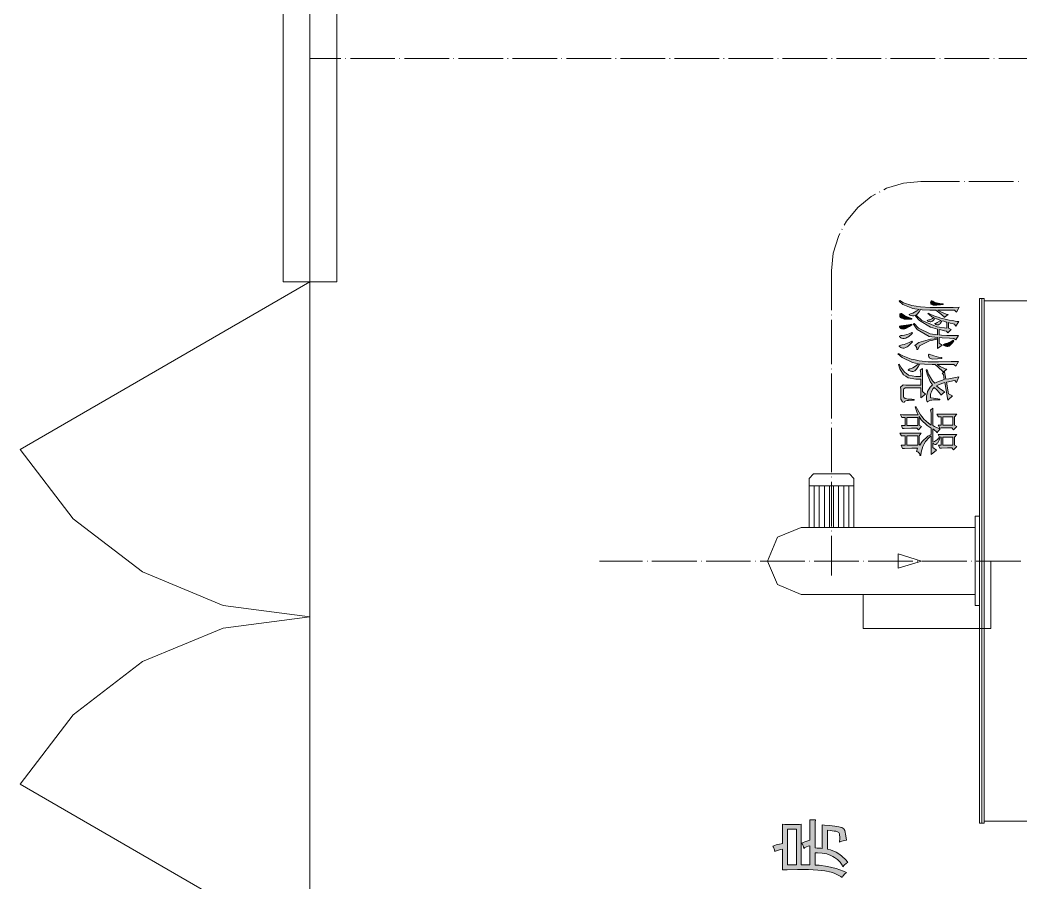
# Model space of a CAD drawing. Header units: millimetres. Extents: x 261 to 114907, y 32 to 1998430.
# Drawn here: x 64387 to 68872, y 1983879 to 1987745 of the extents above; entities that cross this region are included whole.
import ezdxf

# ---------------------------------------------------------------- set-up
doc = ezdxf.new("R2010")
doc.units = ezdxf.units.MM

msp = doc.modelspace()

# ---------------------------------------------------------------- hatches: boundary and pattern name
h = msp.add_hatch(color=0)
h.dxf.hatch_style = 2
h.paths.add_polyline_path([(68594.5, 1986458.5), (68582.9, 1986436.9), (68573.4, 1986445.1), (68499.3, 1986445.1), (68513.1, 1986437.8), (68536.3, 1986427.9), (68545.8, 1986425.7), (68528.1, 1986412.8), (68526.8, 1986415.8), (68507.9, 1986432.2), (68489.8, 1986445.1), (68463.1, 1986445.5), (68429, 1986447.3), (68421.3, 1986448.1), (68415.7, 1986438.6), (68406.2, 1986427), (68402.7, 1986424.8), (68399.3, 1986422.7), (68391.5, 1986420.1), (68387.7, 1986420.1), (68385.1, 1986420.1), (68379.9, 1986421), (68377.3, 1986421.8), (68374.3, 1986423.1), (68371.3, 1986424.4), (68371.3, 1986426.1), (68376, 1986429.2), (68380.8, 1986430.4), (68387.7, 1986432.6), (68404.9, 1986442.1), (68415.7, 1986449), (68386.4, 1986452.9), (68341.5, 1986471.4), (68326, 1986486), (68328.2, 1986488.2), (68345.9, 1986478.3), (68382.5, 1986465.8), (68401.4, 1986462.8), (68420.8, 1986460.2), (68465.2, 1986457.2), (68491.1, 1986457.2), (68516.5, 1986457.2), (68568.2, 1986458)])
h = msp.add_hatch(color=0)
h.dxf.hatch_style = 2
h.paths.add_polyline_path([(68522.5, 1986470.5), (68511.3, 1986468.8), (68494.1, 1986467.5), (68487.6, 1986467.5), (68484.2, 1986467.5), (68478.2, 1986468.4), (68475.6, 1986469.2), (68472.5, 1986470.5), (68469.1, 1986473.1), (68468.2, 1986474.4), (68467.4, 1986476.1), (68466.9, 1986480), (68467.4, 1986482.6), (68467.4, 1986484.7), (68469.1, 1986486.9), (68471.7, 1986486.9), (68477.3, 1986485.2), (68480.7, 1986483.5), (68486.3, 1986480.4), (68507.5, 1986476.1), (68522.5, 1986474)])
h = msp.add_hatch(color=0)
h.dxf.hatch_style = 2
h.paths.add_polyline_path([(68382.9, 1986408.9), (68382.1, 1986405.5), (68368.3, 1986405), (68348.9, 1986405.9), (68342.8, 1986407.6), (68336.8, 1986409.3), (68329.9, 1986412.8), (68329.5, 1986414.9), (68329.1, 1986417.1), (68328.2, 1986420.1), (68328.2, 1986423.6), (68329.1, 1986427), (68330.8, 1986429.2), (68332.5, 1986430.4), (68335.5, 1986430.4), (68341.1, 1986427), (68344.6, 1986424), (68350.6, 1986419.7), (68369.6, 1986412.3)])
h = msp.add_hatch(color=0)
h.dxf.hatch_style = 2
h.paths.add_polyline_path([(68539.8, 1986390.4), (68537.2, 1986391.7), (68525.6, 1986395.5), (68516.5, 1986397.7), (68514.8, 1986394.3), (68511.3, 1986387.8), (68509.2, 1986384.8), (68507, 1986382.2), (68502.3, 1986379.2), (68499.3, 1986379.2), (68497.5, 1986379.2), (68493.2, 1986380), (68490.6, 1986381.3), (68488.1, 1986382.2), (68485.5, 1986383.9), (68485.5, 1986385.2), (68488.1, 1986386.5), (68491.1, 1986387.8), (68496.2, 1986389.5), (68506.6, 1986395.5), (68512.2, 1986399.9), (68505.7, 1986402), (68492.4, 1986407.2), (68485.5, 1986409.8), (68482.5, 1986404.2), (68477.3, 1986397.3), (68474.7, 1986396), (68472.5, 1986394.7), (68468.2, 1986393.4), (68466.5, 1986393.4), (68464.4, 1986393.4), (68459.6, 1986394.3), (68456.6, 1986395.1), (68454, 1986396), (68451.4, 1986397.3), (68451.4, 1986398.6), (68454.9, 1986400.7), (68458.3, 1986401.6), (68463.9, 1986402.9), (68474.7, 1986408), (68480.7, 1986411.9), (68472.5, 1986416.2), (68459.6, 1986425.7), (68454.9, 1986430.4), (68457.5, 1986432.2), (68467.4, 1986426.6), (68488.9, 1986417.5), (68501, 1986413.6), (68513.1, 1986409.8), (68537.6, 1986403.7), (68550.1, 1986401.1), (68563, 1986398.6), (68584.6, 1986395.1), (68593.2, 1986394.3), (68580.3, 1986374.4), (68573.4, 1986382.2), (68567.4, 1986383.9), (68554, 1986387.8), (68546.7, 1986389.5), (68546.7, 1986365.4), (68558.3, 1986358.9), (68543.2, 1986343.8), (68537.6, 1986351.2), (68529.4, 1986353.3), (68513.1, 1986356.8), (68504.9, 1986358.9), (68504.9, 1986334.8), (68514.8, 1986333.5), (68538.9, 1986332.6), (68552.7, 1986332.2), (68566.5, 1986332.2), (68585.9, 1986331.8), (68591.1, 1986331.8), (68579.4, 1986312.4), (68571.2, 1986318.8), (68551, 1986319.7), (68517.8, 1986321.4), (68504.9, 1986322.7), (68504.9, 1986298.2), (68519.1, 1986288.2), (68498, 1986273.2), (68498, 1986315), (68462.2, 1986308.1), (68417.4, 1986285.2), (68408.8, 1986269.7), (68404.9, 1986269.7), (68404.9, 1986276.2), (68400.6, 1986284.8), (68395.8, 1986287.4), (68414.4, 1986300.3), (68465.7, 1986315.8), (68498, 1986318.8), (68498, 1986323.6), (68460.5, 1986327.5), (68405.8, 1986358.5), (68389, 1986384.8), (68392.4, 1986386.5), (68412.2, 1986364.9), (68464.8, 1986339.1), (68498, 1986335.6), (68498, 1986360.6), (68466.5, 1986369.7), (68417.4, 1986398.6), (68399.3, 1986419.2), (68402.7, 1986421), (68427.7, 1986399.4), (68496.2, 1986371), (68539.8, 1986364.5)])
h = msp.add_hatch(color=0)
h.dxf.hatch_style = 2
h.paths.add_polyline_path([(68382.9, 1986380), (68372.6, 1986372.3), (68356.2, 1986362.8), (68350.6, 1986361.5), (68344.6, 1986360.2), (68335.9, 1986361.5), (68332.9, 1986364.1), (68329.9, 1986366.7), (68327.3, 1986370.6), (68327.3, 1986371.8), (68327.3, 1986373.1), (68332.5, 1986374.9), (68337.7, 1986375.7), (68345.9, 1986376.2), (68367.8, 1986379.6), (68382.1, 1986383)])
h = msp.add_hatch(color=0)
h.dxf.hatch_style = 2
h.paths.add_polyline_path([(68382.9, 1986344.7), (68385.5, 1986342.1), (68377.3, 1986334.8), (68364.8, 1986324.9), (68360.5, 1986322.7), (68355.8, 1986320.1), (68348.9, 1986318), (68345.9, 1986318), (68342.4, 1986318), (68335.9, 1986320.1), (68332.9, 1986321.9), (68329.9, 1986324), (68327.3, 1986326.6), (68327.3, 1986329.2), (68333.4, 1986331.3), (68339.8, 1986331.8), (68349.3, 1986333.1), (68370.9, 1986339.5)])
h = msp.add_hatch(color=0)
h.dxf.hatch_style = 2
h.paths.add_polyline_path([(68385.1, 1986302.9), (68378.2, 1986295.6), (68366.1, 1986284.8), (68360.9, 1986281.8), (68355.8, 1986278.3), (68347.6, 1986275.3), (68344.6, 1986275.3), (68341.5, 1986275.3), (68335.5, 1986277), (68332.5, 1986278.8), (68329.1, 1986280.5), (68326, 1986283.5), (68326, 1986286.1), (68332.5, 1986289.1), (68339, 1986290), (68348.4, 1986291.7), (68370.9, 1986299.9), (68382.9, 1986305.9)])
h = msp.add_hatch(color=0)
h.dxf.hatch_style = 2
h.paths.add_polyline_path([(68571.2, 1986308.5), (68564.3, 1986299.4), (68554.9, 1986288.2), (68551.8, 1986286.1), (68549.3, 1986284.4), (68544.5, 1986282.6), (68542.4, 1986282.6), (68539.3, 1986282.6), (68533.3, 1986284.4), (68530.7, 1986285.7), (68527.7, 1986287.4), (68524.7, 1986289.5), (68524.7, 1986291.3), (68529.9, 1986294.3), (68535, 1986295.6), (68542.8, 1986297.3), (68559.2, 1986305.1), (68567.8, 1986310.7)])
h = msp.add_hatch(color=0)
h.dxf.hatch_style = 2
h.paths.add_polyline_path([(68592.3, 1986215.4), (68579.4, 1986195.2), (68571.2, 1986201.6), (68495.8, 1986201.6), (68509.6, 1986193.4), (68531.2, 1986183.1), (68538.9, 1986181.4), (68522.5, 1986167.2), (68519.9, 1986171.5), (68502.7, 1986188.7), (68487.6, 1986201.6), (68474.3, 1986201.6), (68439.8, 1986202.9), (68419.1, 1986204.6), (68413.1, 1986194.3), (68403.6, 1986180.9), (68399.7, 1986177.5), (68395.8, 1986174.1), (68388.1, 1986171), (68384.2, 1986171), (68382.9, 1986171), (68379, 1986171.5), (68376, 1986172.3), (68373, 1986173.2), (68369.1, 1986175.3), (68367.8, 1986177.1), (68366.5, 1986178.8), (68373, 1986182.7), (68380.8, 1986184.8), (68387.7, 1986187.8), (68404, 1986197.8), (68413.1, 1986205.5), (68385.9, 1986211.1), (68339.4, 1986233.1), (68320, 1986249.9), (68323.5, 1986252), (68342.8, 1986240.8), (68379.9, 1986225.8), (68397.6, 1986222.3), (68415.2, 1986218.4), (68456.2, 1986214.6), (68479.4, 1986214.6), (68502.7, 1986214.6), (68559.2, 1986215)])
h = msp.add_hatch(color=0)
h.dxf.hatch_style = 2
h.paths.add_polyline_path([(68516.5, 1986229.6), (68498, 1986227.5), (68475.1, 1986226.6), (68470.8, 1986227.5), (68466.5, 1986228.8), (68460.9, 1986231.8), (68459.6, 1986234.4), (68458.3, 1986236.5), (68457.5, 1986240.4), (68457.5, 1986241.7), (68457.5, 1986244.7), (68457.9, 1986246), (68459.6, 1986248.2), (68460.9, 1986248.2), (68468.2, 1986246), (68473.4, 1986243.4), (68480.7, 1986240.4), (68502.3, 1986235.2), (68516.5, 1986233.1)])
h = msp.add_hatch(color=0)
h.dxf.hatch_style = 2
h.paths.add_polyline_path([(68430.7, 1986184.8), (68430.7, 1986081.8), (68444.5, 1986069.8), (68423.4, 1986053), (68423.4, 1986097.3), (68359.6, 1986097.3), (68353.2, 1986096.9), (68346.3, 1986092.6), (68345.9, 1986088.3), (68345.9, 1986057.7), (68346.3, 1986053.8), (68353.2, 1986049.1), (68359.6, 1986048.2), (68366.1, 1986047.4), (68382.9, 1986046.1), (68393.3, 1986045.6), (68393.3, 1986041.8), (68382.9, 1986041.8), (68367, 1986040.9), (68361.4, 1986040.5), (68355.8, 1986039.6), (68349.3, 1986035.7), (68348, 1986032.3), (68340.3, 1986034.4), (68332.9, 1986046.5), (68332.9, 1986056.4), (68332.9, 1986090), (68332.1, 1986100.4), (68343.3, 1986110.3), (68354.9, 1986109.4), (68423.4, 1986109.4), (68423.4, 1986135.7), (68400.2, 1986135.7), (68366.5, 1986142.6), (68356.2, 1986149.5), (68345.9, 1986156.4), (68329.1, 1986183.1), (68322.6, 1986202.5), (68326, 1986203.4), (68333.4, 1986189.6), (68350.2, 1986168.4), (68359.2, 1986161.6), (68368.3, 1986154.7), (68400.2, 1986147.8), (68423.4, 1986147.8), (68423.4, 1986154.2), (68423.4, 1986160.3), (68421.7, 1986171.5), (68420, 1986176.6)])
h = msp.add_hatch(color=0)
h.dxf.hatch_style = 2
h.paths.add_polyline_path([(68544.5, 1986042.6), (68530.7, 1986121.5), (68521.2, 1986118.9), (68502.7, 1986111.6), (68493.2, 1986106.8), (68504.9, 1986095.6), (68523.8, 1986082.3), (68530.7, 1986079.7), (68513.1, 1986064.2), (68511.3, 1986069.3), (68496.2, 1986087), (68482.9, 1986099.5), (68477.3, 1986092.6), (68470, 1986079.2), (68468.2, 1986073.2), (68466.9, 1986067.2), (68465.7, 1986059.9), (68465.7, 1986058.6), (68465.7, 1986057.3), (68466.5, 1986054.7), (68467.8, 1986053.4), (68469.1, 1986052.1), (68489.4, 1986049.1), (68508.3, 1986047.4), (68507.5, 1986043.5), (68497.1, 1986043.9), (68479.4, 1986043.5), (68472.5, 1986042.6), (68465.7, 1986041.8), (68456.6, 1986038.3), (68454.9, 1986036.2), (68453.2, 1986035.3), (68451.4, 1986035.3), (68449.7, 1986039.6), (68448.8, 1986043.5), (68448, 1986047.8), (68448.8, 1986061.6), (68451, 1986071.1), (68453.2, 1986080.5), (68464.8, 1986100.4), (68474.7, 1986110.7), (68464.8, 1986125.4), (68451, 1986159), (68447.1, 1986177.5), (68450.6, 1986178.4), (68457.5, 1986159.4), (68474.7, 1986129.2), (68485.5, 1986118), (68494.1, 1986122.8), (68515.6, 1986131), (68528.1, 1986134.8), (68523.8, 1986156.8), (68519.1, 1986160.7), (68529.4, 1986169.3), (68535.5, 1986135.7), (68548.8, 1986138.3), (68577.7, 1986143.9), (68593.2, 1986146.9), (68582.9, 1986121.5), (68574.7, 1986130.1), (68566.1, 1986128.8), (68547.5, 1986124.9), (68537.6, 1986122.8), (68546.7, 1986070.6), (68564.3, 1986061.2)])
h = msp.add_hatch(color=0)
h.paths.add_polyline_path([(68407.5, 1985826.7), (68382.9, 1985826.7), (68349.7, 1985826.3), (68341.1, 1985825.9), (68334.2, 1985840.1), (68352.8, 1985840.1), (68352.8, 1985881.9), (68335.5, 1985881.9), (68329.5, 1985894.8), (68341.5, 1985894.4), (68365.7, 1985894), (68377.7, 1985894), (68389.8, 1985894), (68412.7, 1985894.4), (68423.9, 1985894.8), (68415.7, 1985881.9), (68415.7, 1985842.7), (68417.8, 1985841), (68429, 1985856.9), (68454.5, 1985880.6), (68469.1, 1985888.4), (68469.1, 1985916.4), (68451, 1985928.4), (68424.3, 1985954.7), (68415.7, 1985969.4), (68415.7, 1985930.2), (68426, 1985923.7), (68412.2, 1985909.9), (68404.9, 1985916.4), (68380.8, 1985916.4), (68348.9, 1985915.9), (68341.1, 1985915.1), (68335.5, 1985928.4), (68352.8, 1985928.4), (68352.8, 1985964.6), (68337.7, 1985964.6), (68332.1, 1985977.6), (68341.5, 1985977.1), (68362.7, 1985976.7), (68373.9, 1985976.7), (68384.6, 1985976.7), (68403.2, 1985976.7), (68410.9, 1985976.7), (68406.6, 1985985.7), (68400.6, 1986003.4), (68398, 1986012), (68401.4, 1986012.9), (68407.5, 1986000), (68420.8, 1985977.1), (68429, 1985967.2), (68436.8, 1985957.7), (68456.6, 1985939.6), (68469.1, 1985931), (68469.1, 1985975.8), (68469.1, 1985981.9), (68467.4, 1985993.1), (68465.7, 1985997.8), (68476, 1986006.4), (68476, 1985928.4), (68484.2, 1985924.1), (68501, 1985916.8), (68509.6, 1985913.3), (68494.5, 1985895.7), (68492.4, 1985900.4), (68482.9, 1985909), (68476, 1985913.3), (68476, 1985854.7), (68484.2, 1985857.3), (68498, 1985866.4), (68504, 1985873.3), (68507.5, 1985871.5), (68504.4, 1985862.9), (68499.3, 1985851.7), (68496.7, 1985849.1), (68494.5, 1985847), (68490.6, 1985844.4), (68488.5, 1985844.4), (68485.9, 1985844.4), (68479.4, 1985847), (68476, 1985849.1), (68476, 1985830.6), (68492.4, 1985817.7), (68469.1, 1985799.2), (68469.1, 1985882.8), (68459.6, 1985875), (68444.1, 1985856.5), (68437.6, 1985846.1), (68431.2, 1985835.4), (68424.3, 1985809.9), (68423.4, 1985794.4), (68419.1, 1985794.4), (68417.8, 1985801.7), (68409.6, 1985810.8), (68402.7, 1985812.1)])
h.paths.add_polyline_path([(68408.8, 1985881.9), (68359.6, 1985881.9), (68359.6, 1985840.1), (68408.8, 1985840.1)])
h.paths.add_polyline_path([(68408.8, 1985964.6), (68359.6, 1985964.6), (68359.6, 1985928.4), (68408.8, 1985928.4)])
h = msp.add_hatch(color=0)
h.paths.add_polyline_path([(68494.5, 1985980.1), (68506.2, 1985979.7), (68529, 1985979.3), (68540.6, 1985979.3), (68551.8, 1985979.3), (68573.4, 1985979.7), (68584.2, 1985980.1), (68573.4, 1985967.2), (68573.4, 1985931), (68584.2, 1985924.6), (68569.1, 1985909.9), (68561.7, 1985918.1), (68541.1, 1985918.1), (68513.9, 1985917.7), (68507.5, 1985917.2), (68500.6, 1985930.2), (68514.3, 1985930.2), (68514.3, 1985967.2), (68502.7, 1985967.2)])
h.paths.add_polyline_path([(68566.5, 1985967.2), (68521.2, 1985967.2), (68521.2, 1985930.2), (68566.5, 1985930.2)])
h = msp.add_hatch(color=0)
h.paths.add_polyline_path([(68500.6, 1985889.2), (68510.9, 1985888.8), (68532, 1985888.4), (68542.8, 1985888.4), (68553.6, 1985888.4), (68574.2, 1985888.8), (68584.2, 1985889.2), (68573.4, 1985876.3), (68573.4, 1985841), (68584.2, 1985834.5), (68569.9, 1985820.3), (68561.7, 1985828), (68542.8, 1985828), (68516.1, 1985827.6), (68508.3, 1985826.7), (68502.7, 1985840.1), (68514.3, 1985840.1), (68514.3, 1985876.3), (68506.2, 1985876.3)])
h.paths.add_polyline_path([(68566.5, 1985876.3), (68521.2, 1985876.3), (68521.2, 1985840.1), (68566.5, 1985840.1)])
h = msp.add_hatch(color=0)
h.paths.add_polyline_path([(67898.1, 1984034.1), (67896.8, 1984041.4), (67892.1, 1984053.5), (67888.2, 1984057.8), (67902.4, 1984063), (67921.4, 1984069), (67926.1, 1984070.3), (67926.1, 1984120.7), (67926.1, 1984130.2), (67925.7, 1984151.3), (67924.9, 1984162.5), (67950.3, 1984162.5), (67949.4, 1984151.3), (67949, 1984130.2), (67949, 1984120.7), (67949, 1984036.7), (67958.5, 1984035.8), (67974.8, 1984035), (67981.3, 1984034.1), (67981.3, 1984140.1), (67991.6, 1984138.8), (68013.6, 1984136.2), (68025.3, 1984135), (68036.9, 1984133.7), (68055.4, 1984130.6), (68061.9, 1984129.3), (68068.3, 1984128.1), (68077.8, 1984122.5), (68080, 1984118.6), (68082.6, 1984114.7), (68087.3, 1984091), (68089.5, 1984071.6), (68080, 1984069.9), (68064.9, 1984065.1), (68058.4, 1984062.6), (68059.7, 1984079.4), (68058.9, 1984099.2), (68057.1, 1984102.2), (68055, 1984105.2), (68047.2, 1984109.5), (68041.6, 1984110.8), (68034.3, 1984111.7), (68016.2, 1984114.3), (68005, 1984115.1), (68005, 1984031.1), (68018.4, 1984028.1), (68043.8, 1984017.3), (68055.4, 1984009.1), (68067.5, 1984000.9), (68087.7, 1983981.5), (68096.4, 1983970.3), (68089.9, 1983967.3), (68078.7, 1983958.3), (68073.9, 1983952.2), (68070.5, 1983959.6), (68061, 1983972.5), (68055.4, 1983978.1), (68049.8, 1983983.7), (68036.5, 1983994), (68028.3, 1983998.3), (68020.1, 1984002.7), (68002, 1984009.1), (67991.6, 1984010.8), (67981.3, 1984012.6), (67960.2, 1984014.3), (67949, 1984014.3), (67949, 1983959.1), (67967.1, 1983958.3), (68004.6, 1983953.1), (68024, 1983948.4), (68043.4, 1983943.6), (68076.1, 1983932), (68089.5, 1983925.5), (68083, 1983920.8), (68073.9, 1983910), (68070.9, 1983904), (68064.9, 1983908.3), (68045.9, 1983917.8), (68033.9, 1983922.5), (68021.4, 1983927.2), (67992.9, 1983933.7), (67977, 1983935.4), (67960.6, 1983937.2), (67920.1, 1983938.9), (67895.6, 1983938.9), (67870.1, 1983938.9), (67824, 1983938.5), (67802.9, 1983937.6), (67802.9, 1984031.1), (67795.6, 1984029.4), (67778.8, 1984024.2), (67768.9, 1984020.8), (67766.7, 1984027.2), (67762, 1984038.9), (67759.4, 1984044.5), (67775.3, 1984049.6), (67797.3, 1984055.2), (67802.9, 1984055.7), (67802.9, 1984142.3), (67814.1, 1984141.8), (67836.5, 1984141), (67847.7, 1984141), (67858.9, 1984141), (67878.7, 1984141.8), (67886.9, 1984142.3), (67886.9, 1983960), (67926.1, 1983960), (67926.1, 1984045.8), (67918, 1984044), (67903.7, 1984038.4)])
h.paths.add_polyline_path([(67865.8, 1984120.7), (67825.3, 1984120.7), (67825.3, 1983960), (67865.8, 1983960)])

# ---------------------------------------------------------------- linework, layer by layer
at = {"color": 0, "lineweight": 0}
for points in [[(65685.8, 1977569.9), (65685.8, 1992573.6)], [(65565.6, 1986572.2), (65565.6, 1989426.6)], [(65805.6, 1986572.2), (65805.6, 1989426.6)], [(65685.8, 1987733.5), (65685.8, 1987735.3)], [(65685.8, 1987513.3), (65685.8, 1987713.3)], [(65685.8, 1987572.4), (65824.6, 1987572.4)], [(65844.8, 1987572.4), (65847, 1987572.4)], [(65866.8, 1987572.4), (66066.7, 1987572.4)], [(66087, 1987572.4), (66088.7, 1987572.4)], [(66109, 1987572.4), (66308.9, 1987572.4)], [(66328.7, 1987572.4), (66330.9, 1987572.4)], [(66350.7, 1987572.4), (66551.1, 1987572.4)], [(66570.9, 1987572.4), (66573.1, 1987572.4)], [(66592.9, 1987572.4), (66792.8, 1987572.4)], [(66813.1, 1987572.4), (66814.8, 1987572.4)], [(66835.1, 1987572.4), (67035, 1987572.4)], [(67055.3, 1987572.4), (67057, 1987572.4)], [(67077.2, 1987572.4), (67277.2, 1987572.4)], [(67297, 1987572.4), (67299.2, 1987572.4)], [(67319, 1987572.4), (67519.4, 1987572.4)], [(67539.2, 1987572.4), (67541.3, 1987572.4)], [(67561.2, 1987572.4), (67761.1, 1987572.4)], [(67781.4, 1987572.4), (67783.1, 1987572.4)], [(67803.3, 1987572.4), (68003.3, 1987572.4)], [(68023.1, 1987572.4), (68025.3, 1987572.4)], [(68045.1, 1987572.4), (68245.5, 1987572.4)], [(68265.3, 1987572.4), (68267.4, 1987572.4)], [(68287.3, 1987572.4), (68487.2, 1987572.4)], [(68507.5, 1987572.4), (68509.6, 1987572.4)], [(68529.4, 1987572.4), (68729.4, 1987572.4)], [(68749.6, 1987572.4), (68751.4, 1987572.4)], [(68771.6, 1987572.4), (68971.6, 1987572.4)], [(65685.8, 1987491.4), (65685.8, 1987493.5)], [(65685.8, 1987271.2), (65685.8, 1987471.5)], [(65685.8, 1987249.2), (65685.8, 1987251.3)], [(65685.8, 1987029.4), (65685.8, 1987229.4)], [(65685.8, 1987007.4), (65685.8, 1987009.2)], [(65685.8, 1986787.2), (65685.8, 1986987.2)], [(68423, 1987022.1), (68344.6, 1987014.8), (68269.6, 1986991.9), (68256.7, 1986984.6)], [(68423, 1987022.1), (68596.7, 1987022.1)], [(68616.5, 1987022.1), (68618.6, 1987022.1)], [(68638.5, 1987022.1), (68838.8, 1987022.1)], [(68858.7, 1987022.1), (68860.8, 1987022.1)], [(68219.6, 1986965.2), (68200.6, 1986954.9), (68139.9, 1986904.9), (68090.3, 1986844.6), (68080, 1986825.6)], [(68239, 1986975.6), (68237.3, 1986974.3)], [(68070.5, 1986807.9), (68069.6, 1986806.2)], [(65685.8, 1986765.3), (65685.8, 1986767)], [(68060.2, 1986788.5), (68053.3, 1986775.2), (68030.4, 1986700.2), (68022.7, 1986622.2)], [(65685.8, 1986545.1), (65685.8, 1986745)], [(68022.7, 1986445.1), (68022.7, 1986622.2)], [(65685.8, 1986572.2), (64386.6, 1985822)], [(65565.6, 1986572.2), (65805.6, 1986572.2)], [(65685.8, 1986523.1), (65685.8, 1986525.2)], [(65685.8, 1986302.9), (65685.8, 1986503.3)], [(68686.3, 1984146.6), (68686.3, 1986497.2)], [(68686.3, 1986497.2), (68706.5, 1986497.2)], [(68686.3, 1986497.2), (68706.5, 1986497.2)], [(68696.6, 1984146.6), (68696.6, 1986497.2)], [(68706.5, 1984146.6), (68706.5, 1986497.2)], [(68686.3, 1984196.6), (68686.3, 1986447.3)], [(68706.5, 1986487.3), (74117.6, 1986487.3)], [(68022.7, 1986423.1), (68022.7, 1986424.8)], [(68022.7, 1986202.9), (68022.7, 1986402.9)], [(65685.8, 1986280.9), (65685.8, 1986283.1)], [(65685.8, 1986061.2), (65685.8, 1986261.1)], [(68022.7, 1986180.9), (68022.7, 1986183.1)], [(68022.7, 1985960.7), (68022.7, 1986161.1)], [(65685.8, 1986039.2), (65685.8, 1986040.9)], [(65685.8, 1985819), (65685.8, 1986018.9)], [(68022.7, 1985938.8), (68022.7, 1985940.9)], [(68022.7, 1985719), (68022.7, 1985918.9)], [(64386.6, 1985822), (64624.9, 1985511.3), (64935.6, 1985273), (65297.5, 1985123), (65685.8, 1985071.8)], [(65685.8, 1985797), (65685.8, 1985799.2)], [(65685.8, 1985576.8), (65685.8, 1985777.2)], [(67942.5, 1985711.7), (67922.7, 1985691.9)], [(67922.7, 1985472.1), (67922.7, 1985691.9)], [(67942.5, 1985711.7), (68102.8, 1985711.7)], [(68022.7, 1985697), (68022.7, 1985698.7)], [(68122.6, 1985691.9), (68102.8, 1985711.7)], [(68122.6, 1985472.1), (68122.6, 1985691.9)], [(67922.7, 1985658.2), (68122.6, 1985658.2)], [(67945.5, 1985658.2), (67945.5, 1985472.1)], [(67967.9, 1985658.2), (67967.9, 1985472.1)], [(67990.8, 1985658.2), (67990.8, 1985472.1)], [(68013.6, 1985658.2), (68013.6, 1985472.1)], [(68022.7, 1985476.8), (68022.7, 1985676.8)], [(68031.7, 1985658.2), (68031.7, 1985472.1)], [(68054.6, 1985658.2), (68054.6, 1985472.1)], [(68077.4, 1985658.2), (68077.4, 1985472.1)], [(68099.8, 1985658.2), (68099.8, 1985472.1)], [(65685.8, 1985554.8), (65685.8, 1985557)], [(65685.8, 1985335.1), (65685.8, 1985535)], [(68666.5, 1985121.8), (68666.5, 1985522.1)], [(68666.5, 1985522.1), (68686.3, 1985522.1)], [(67886.1, 1985472.1), (67780.1, 1985428.1), (67736.1, 1985321.7), (67780.1, 1985215.7), (67886.1, 1985171.7)], [(67886.1, 1985472.1), (68666.5, 1985472.1)], [(68022.7, 1985454.9), (68022.7, 1985456.6)], [(68022.7, 1985257.5), (68022.7, 1985434.6)], [(68321.7, 1985289.4), (68321.7, 1985354.4)], [(68321.7, 1985354.4), (68426, 1985321.7)], [(65685.8, 1985313.1), (65685.8, 1985314.8)], [(65685.8, 1985092.9), (65685.8, 1985292.8)], [(66982.9, 1985321.7), (67176.3, 1985321.7)], [(67196.2, 1985321.7), (67198.3, 1985321.7)], [(67218.1, 1985321.7), (67418.5, 1985321.7)], [(67438.3, 1985321.7), (67440.5, 1985321.7)], [(67460.3, 1985321.7), (67660.3, 1985321.7)], [(67680.5, 1985321.7), (67682.2, 1985321.7)], [(67702.5, 1985321.7), (67902.4, 1985321.7)], [(67922.7, 1985321.7), (67924.4, 1985321.7)], [(67944.7, 1985321.7), (68144.6, 1985321.7)], [(68164.4, 1985321.7), (68166.6, 1985321.7)], [(68186.4, 1985321.7), (68386.8, 1985321.7)], [(68321.7, 1985289.4), (68426, 1985321.7)], [(68406.6, 1985321.7), (68408.8, 1985321.7)], [(68428.6, 1985321.7), (68628.5, 1985321.7)], [(68648.8, 1985321.7), (68650.5, 1985321.7)], [(68670.8, 1985321.7), (68870.7, 1985321.7)], [(68736.3, 1985321.7), (68736.3, 1985019.2)], [(67886.1, 1985171.7), (68666.5, 1985171.7)], [(68164, 1985019.2), (68164, 1985171.7)], [(68666.5, 1985121.8), (68686.3, 1985121.8)], [(65685.8, 1985071.8), (65297.5, 1985020.5), (64935.6, 1984871), (64624.9, 1984632.2), (64386.6, 1984321.5)], [(65685.8, 1985070.9), (65685.8, 1985072.6)], [(65685.8, 1984850.7), (65685.8, 1985050.6)], [(68736.3, 1985019.2), (68164, 1985019.2)], [(65685.8, 1984828.7), (65685.8, 1984830.9)], [(65685.8, 1984608.5), (65685.8, 1984808.9)], [(65685.8, 1984586.6), (65685.8, 1984588.7)], [(65685.8, 1984366.8), (65685.8, 1984566.7)], [(65685.8, 1984344.8), (65685.8, 1984346.5)], [(65685.8, 1983571.3), (64386.6, 1984321.5)], [(65685.8, 1984124.6), (65685.8, 1984324.6)], [(68686.3, 1984146.6), (68706.5, 1984146.6)], [(68686.3, 1984146.6), (68706.5, 1984146.6)], [(68706.5, 1984156.5), (74117.6, 1984156.5)], [(65685.8, 1984102.6), (65685.8, 1984104.8)], [(65685.8, 1983882.4), (65685.8, 1984082.4)]]:
    msp.add_lwpolyline(points, dxfattribs=at)
for points in [[(68594.5, 1986458.5), (68582.9, 1986436.9), (68573.4, 1986445.1), (68499.3, 1986445.1), (68513.1, 1986437.8), (68536.3, 1986427.9), (68545.8, 1986425.7), (68528.1, 1986412.8), (68526.8, 1986415.8), (68507.9, 1986432.2), (68489.8, 1986445.1), (68463.1, 1986445.5), (68429, 1986447.3), (68421.3, 1986448.1), (68415.7, 1986438.6), (68406.2, 1986427), (68402.7, 1986424.8), (68399.3, 1986422.7), (68391.5, 1986420.1), (68387.7, 1986420.1), (68385.1, 1986420.1), (68379.9, 1986421), (68377.3, 1986421.8), (68374.3, 1986423.1), (68371.3, 1986424.4), (68371.3, 1986426.1), (68376, 1986429.2), (68380.8, 1986430.4), (68387.7, 1986432.6), (68404.9, 1986442.1), (68415.7, 1986449), (68386.4, 1986452.9), (68341.5, 1986471.4), (68326, 1986486), (68328.2, 1986488.2), (68345.9, 1986478.3), (68382.5, 1986465.8), (68401.4, 1986462.8), (68420.8, 1986460.2), (68465.2, 1986457.2), (68491.1, 1986457.2), (68516.5, 1986457.2), (68568.2, 1986458)], [(68522.5, 1986470.5), (68511.3, 1986468.8), (68494.1, 1986467.5), (68487.6, 1986467.5), (68484.2, 1986467.5), (68478.2, 1986468.4), (68475.6, 1986469.2), (68472.5, 1986470.5), (68469.1, 1986473.1), (68468.2, 1986474.4), (68467.4, 1986476.1), (68466.9, 1986480), (68467.4, 1986482.6), (68467.4, 1986484.7), (68469.1, 1986486.9), (68471.7, 1986486.9), (68477.3, 1986485.2), (68480.7, 1986483.5), (68486.3, 1986480.4), (68507.5, 1986476.1), (68522.5, 1986474)], [(68382.9, 1986408.9), (68382.1, 1986405.5), (68368.3, 1986405), (68348.9, 1986405.9), (68342.8, 1986407.6), (68336.8, 1986409.3), (68329.9, 1986412.8), (68329.5, 1986414.9), (68329.1, 1986417.1), (68328.2, 1986420.1), (68328.2, 1986423.6), (68329.1, 1986427), (68330.8, 1986429.2), (68332.5, 1986430.4), (68335.5, 1986430.4), (68341.1, 1986427), (68344.6, 1986424), (68350.6, 1986419.7), (68369.6, 1986412.3)], [(68539.8, 1986390.4), (68537.2, 1986391.7), (68525.6, 1986395.5), (68516.5, 1986397.7), (68514.8, 1986394.3), (68511.3, 1986387.8), (68509.2, 1986384.8), (68507, 1986382.2), (68502.3, 1986379.2), (68499.3, 1986379.2), (68497.5, 1986379.2), (68493.2, 1986380), (68490.6, 1986381.3), (68488.1, 1986382.2), (68485.5, 1986383.9), (68485.5, 1986385.2), (68488.1, 1986386.5), (68491.1, 1986387.8), (68496.2, 1986389.5), (68506.6, 1986395.5), (68512.2, 1986399.9), (68505.7, 1986402), (68492.4, 1986407.2), (68485.5, 1986409.8), (68482.5, 1986404.2), (68477.3, 1986397.3), (68474.7, 1986396), (68472.5, 1986394.7), (68468.2, 1986393.4), (68466.5, 1986393.4), (68464.4, 1986393.4), (68459.6, 1986394.3), (68456.6, 1986395.1), (68454, 1986396), (68451.4, 1986397.3), (68451.4, 1986398.6), (68454.9, 1986400.7), (68458.3, 1986401.6), (68463.9, 1986402.9), (68474.7, 1986408), (68480.7, 1986411.9), (68472.5, 1986416.2), (68459.6, 1986425.7), (68454.9, 1986430.4), (68457.5, 1986432.2), (68467.4, 1986426.6), (68488.9, 1986417.5), (68501, 1986413.6), (68513.1, 1986409.8), (68537.6, 1986403.7), (68550.1, 1986401.1), (68563, 1986398.6), (68584.6, 1986395.1), (68593.2, 1986394.3), (68580.3, 1986374.4), (68573.4, 1986382.2), (68567.4, 1986383.9), (68554, 1986387.8), (68546.7, 1986389.5), (68546.7, 1986365.4), (68558.3, 1986358.9), (68543.2, 1986343.8), (68537.6, 1986351.2), (68529.4, 1986353.3), (68513.1, 1986356.8), (68504.9, 1986358.9), (68504.9, 1986334.8), (68514.8, 1986333.5), (68538.9, 1986332.6), (68552.7, 1986332.2), (68566.5, 1986332.2), (68585.9, 1986331.8), (68591.1, 1986331.8), (68579.4, 1986312.4), (68571.2, 1986318.8), (68551, 1986319.7), (68517.8, 1986321.4), (68504.9, 1986322.7), (68504.9, 1986298.2), (68519.1, 1986288.2), (68498, 1986273.2), (68498, 1986315), (68462.2, 1986308.1), (68417.4, 1986285.2), (68408.8, 1986269.7), (68404.9, 1986269.7), (68404.9, 1986276.2), (68400.6, 1986284.8), (68395.8, 1986287.4), (68414.4, 1986300.3), (68465.7, 1986315.8), (68498, 1986318.8), (68498, 1986323.6), (68460.5, 1986327.5), (68405.8, 1986358.5), (68389, 1986384.8), (68392.4, 1986386.5), (68412.2, 1986364.9), (68464.8, 1986339.1), (68498, 1986335.6), (68498, 1986360.6), (68466.5, 1986369.7), (68417.4, 1986398.6), (68399.3, 1986419.2), (68402.7, 1986421), (68427.7, 1986399.4), (68496.2, 1986371), (68539.8, 1986364.5)], [(68382.9, 1986380), (68372.6, 1986372.3), (68356.2, 1986362.8), (68350.6, 1986361.5), (68344.6, 1986360.2), (68335.9, 1986361.5), (68332.9, 1986364.1), (68329.9, 1986366.7), (68327.3, 1986370.6), (68327.3, 1986371.8), (68327.3, 1986373.1), (68332.5, 1986374.9), (68337.7, 1986375.7), (68345.9, 1986376.2), (68367.8, 1986379.6), (68382.1, 1986383)], [(68382.9, 1986344.7), (68385.5, 1986342.1), (68377.3, 1986334.8), (68364.8, 1986324.9), (68360.5, 1986322.7), (68355.8, 1986320.1), (68348.9, 1986318), (68345.9, 1986318), (68342.4, 1986318), (68335.9, 1986320.1), (68332.9, 1986321.9), (68329.9, 1986324), (68327.3, 1986326.6), (68327.3, 1986329.2), (68333.4, 1986331.3), (68339.8, 1986331.8), (68349.3, 1986333.1), (68370.9, 1986339.5)], [(68385.1, 1986302.9), (68378.2, 1986295.6), (68366.1, 1986284.8), (68360.9, 1986281.8), (68355.8, 1986278.3), (68347.6, 1986275.3), (68344.6, 1986275.3), (68341.5, 1986275.3), (68335.5, 1986277), (68332.5, 1986278.8), (68329.1, 1986280.5), (68326, 1986283.5), (68326, 1986286.1), (68332.5, 1986289.1), (68339, 1986290), (68348.4, 1986291.7), (68370.9, 1986299.9), (68382.9, 1986305.9)], [(68571.2, 1986308.5), (68564.3, 1986299.4), (68554.9, 1986288.2), (68551.8, 1986286.1), (68549.3, 1986284.4), (68544.5, 1986282.6), (68542.4, 1986282.6), (68539.3, 1986282.6), (68533.3, 1986284.4), (68530.7, 1986285.7), (68527.7, 1986287.4), (68524.7, 1986289.5), (68524.7, 1986291.3), (68529.9, 1986294.3), (68535, 1986295.6), (68542.8, 1986297.3), (68559.2, 1986305.1), (68567.8, 1986310.7)], [(68592.3, 1986215.4), (68579.4, 1986195.2), (68571.2, 1986201.6), (68495.8, 1986201.6), (68509.6, 1986193.4), (68531.2, 1986183.1), (68538.9, 1986181.4), (68522.5, 1986167.2), (68519.9, 1986171.5), (68502.7, 1986188.7), (68487.6, 1986201.6), (68474.3, 1986201.6), (68439.8, 1986202.9), (68419.1, 1986204.6), (68413.1, 1986194.3), (68403.6, 1986180.9), (68399.7, 1986177.5), (68395.8, 1986174.1), (68388.1, 1986171), (68384.2, 1986171), (68382.9, 1986171), (68379, 1986171.5), (68376, 1986172.3), (68373, 1986173.2), (68369.1, 1986175.3), (68367.8, 1986177.1), (68366.5, 1986178.8), (68373, 1986182.7), (68380.8, 1986184.8), (68387.7, 1986187.8), (68404, 1986197.8), (68413.1, 1986205.5), (68385.9, 1986211.1), (68339.4, 1986233.1), (68320, 1986249.9), (68323.5, 1986252), (68342.8, 1986240.8), (68379.9, 1986225.8), (68397.6, 1986222.3), (68415.2, 1986218.4), (68456.2, 1986214.6), (68479.4, 1986214.6), (68502.7, 1986214.6), (68559.2, 1986215)], [(68516.5, 1986229.6), (68498, 1986227.5), (68475.1, 1986226.6), (68470.8, 1986227.5), (68466.5, 1986228.8), (68460.9, 1986231.8), (68459.6, 1986234.4), (68458.3, 1986236.5), (68457.5, 1986240.4), (68457.5, 1986241.7), (68457.5, 1986244.7), (68457.9, 1986246), (68459.6, 1986248.2), (68460.9, 1986248.2), (68468.2, 1986246), (68473.4, 1986243.4), (68480.7, 1986240.4), (68502.3, 1986235.2), (68516.5, 1986233.1)], [(68430.7, 1986184.8), (68430.7, 1986081.8), (68444.5, 1986069.8), (68423.4, 1986053), (68423.4, 1986097.3), (68359.6, 1986097.3), (68353.2, 1986096.9), (68346.3, 1986092.6), (68345.9, 1986088.3), (68345.9, 1986057.7), (68346.3, 1986053.8), (68353.2, 1986049.1), (68359.6, 1986048.2), (68366.1, 1986047.4), (68382.9, 1986046.1), (68393.3, 1986045.6), (68393.3, 1986041.8), (68382.9, 1986041.8), (68367, 1986040.9), (68361.4, 1986040.5), (68355.8, 1986039.6), (68349.3, 1986035.7), (68348, 1986032.3), (68340.3, 1986034.4), (68332.9, 1986046.5), (68332.9, 1986056.4), (68332.9, 1986090), (68332.1, 1986100.4), (68343.3, 1986110.3), (68354.9, 1986109.4), (68423.4, 1986109.4), (68423.4, 1986135.7), (68400.2, 1986135.7), (68366.5, 1986142.6), (68356.2, 1986149.5), (68345.9, 1986156.4), (68329.1, 1986183.1), (68322.6, 1986202.5), (68326, 1986203.4), (68333.4, 1986189.6), (68350.2, 1986168.4), (68359.2, 1986161.6), (68368.3, 1986154.7), (68400.2, 1986147.8), (68423.4, 1986147.8), (68423.4, 1986154.2), (68423.4, 1986160.3), (68421.7, 1986171.5), (68420, 1986176.6)], [(68544.5, 1986042.6), (68530.7, 1986121.5), (68521.2, 1986118.9), (68502.7, 1986111.6), (68493.2, 1986106.8), (68504.9, 1986095.6), (68523.8, 1986082.3), (68530.7, 1986079.7), (68513.1, 1986064.2), (68511.3, 1986069.3), (68496.2, 1986087), (68482.9, 1986099.5), (68477.3, 1986092.6), (68470, 1986079.2), (68468.2, 1986073.2), (68466.9, 1986067.2), (68465.7, 1986059.9), (68465.7, 1986058.6), (68465.7, 1986057.3), (68466.5, 1986054.7), (68467.8, 1986053.4), (68469.1, 1986052.1), (68489.4, 1986049.1), (68508.3, 1986047.4), (68507.5, 1986043.5), (68497.1, 1986043.9), (68479.4, 1986043.5), (68472.5, 1986042.6), (68465.7, 1986041.8), (68456.6, 1986038.3), (68454.9, 1986036.2), (68453.2, 1986035.3), (68451.4, 1986035.3), (68449.7, 1986039.6), (68448.8, 1986043.5), (68448, 1986047.8), (68448.8, 1986061.6), (68451, 1986071.1), (68453.2, 1986080.5), (68464.8, 1986100.4), (68474.7, 1986110.7), (68464.8, 1986125.4), (68451, 1986159), (68447.1, 1986177.5), (68450.6, 1986178.4), (68457.5, 1986159.4), (68474.7, 1986129.2), (68485.5, 1986118), (68494.1, 1986122.8), (68515.6, 1986131), (68528.1, 1986134.8), (68523.8, 1986156.8), (68519.1, 1986160.7), (68529.4, 1986169.3), (68535.5, 1986135.7), (68548.8, 1986138.3), (68577.7, 1986143.9), (68593.2, 1986146.9), (68582.9, 1986121.5), (68574.7, 1986130.1), (68566.1, 1986128.8), (68547.5, 1986124.9), (68537.6, 1986122.8), (68546.7, 1986070.6), (68564.3, 1986061.2)], [(68407.5, 1985826.7), (68382.9, 1985826.7), (68349.7, 1985826.3), (68341.1, 1985825.9), (68334.2, 1985840.1), (68352.8, 1985840.1), (68352.8, 1985881.9), (68335.5, 1985881.9), (68329.5, 1985894.8), (68341.5, 1985894.4), (68365.7, 1985894), (68377.7, 1985894), (68389.8, 1985894), (68412.7, 1985894.4), (68423.9, 1985894.8), (68415.7, 1985881.9), (68415.7, 1985842.7), (68417.8, 1985841), (68429, 1985856.9), (68454.5, 1985880.6), (68469.1, 1985888.4), (68469.1, 1985916.4), (68451, 1985928.4), (68424.3, 1985954.7), (68415.7, 1985969.4), (68415.7, 1985930.2), (68426, 1985923.7), (68412.2, 1985909.9), (68404.9, 1985916.4), (68380.8, 1985916.4), (68348.9, 1985915.9), (68341.1, 1985915.1), (68335.5, 1985928.4), (68352.8, 1985928.4), (68352.8, 1985964.6), (68337.7, 1985964.6), (68332.1, 1985977.6), (68341.5, 1985977.1), (68362.7, 1985976.7), (68373.9, 1985976.7), (68384.6, 1985976.7), (68403.2, 1985976.7), (68410.9, 1985976.7), (68406.6, 1985985.7), (68400.6, 1986003.4), (68398, 1986012), (68401.4, 1986012.9), (68407.5, 1986000), (68420.8, 1985977.1), (68429, 1985967.2), (68436.8, 1985957.7), (68456.6, 1985939.6), (68469.1, 1985931), (68469.1, 1985975.8), (68469.1, 1985981.9), (68467.4, 1985993.1), (68465.7, 1985997.8), (68476, 1986006.4), (68476, 1985928.4), (68484.2, 1985924.1), (68501, 1985916.8), (68509.6, 1985913.3), (68494.5, 1985895.7), (68492.4, 1985900.4), (68482.9, 1985909), (68476, 1985913.3), (68476, 1985854.7), (68484.2, 1985857.3), (68498, 1985866.4), (68504, 1985873.3), (68507.5, 1985871.5), (68504.4, 1985862.9), (68499.3, 1985851.7), (68496.7, 1985849.1), (68494.5, 1985847), (68490.6, 1985844.4), (68488.5, 1985844.4), (68485.9, 1985844.4), (68479.4, 1985847), (68476, 1985849.1), (68476, 1985830.6), (68492.4, 1985817.7), (68469.1, 1985799.2), (68469.1, 1985882.8), (68459.6, 1985875), (68444.1, 1985856.5), (68437.6, 1985846.1), (68431.2, 1985835.4), (68424.3, 1985809.9), (68423.4, 1985794.4), (68419.1, 1985794.4), (68417.8, 1985801.7), (68409.6, 1985810.8), (68402.7, 1985812.1)], [(68408.8, 1985964.6), (68359.6, 1985964.6), (68359.6, 1985928.4), (68408.8, 1985928.4)], [(68494.5, 1985980.1), (68506.2, 1985979.7), (68529, 1985979.3), (68540.6, 1985979.3), (68551.8, 1985979.3), (68573.4, 1985979.7), (68584.2, 1985980.1), (68573.4, 1985967.2), (68573.4, 1985931), (68584.2, 1985924.6), (68569.1, 1985909.9), (68561.7, 1985918.1), (68541.1, 1985918.1), (68513.9, 1985917.7), (68507.5, 1985917.2), (68500.6, 1985930.2), (68514.3, 1985930.2), (68514.3, 1985967.2), (68502.7, 1985967.2)], [(68566.5, 1985967.2), (68521.2, 1985967.2), (68521.2, 1985930.2), (68566.5, 1985930.2)], [(68408.8, 1985881.9), (68359.6, 1985881.9), (68359.6, 1985840.1), (68408.8, 1985840.1)], [(68500.6, 1985889.2), (68510.9, 1985888.8), (68532, 1985888.4), (68542.8, 1985888.4), (68553.6, 1985888.4), (68574.2, 1985888.8), (68584.2, 1985889.2), (68573.4, 1985876.3), (68573.4, 1985841), (68584.2, 1985834.5), (68569.9, 1985820.3), (68561.7, 1985828), (68542.8, 1985828), (68516.1, 1985827.6), (68508.3, 1985826.7), (68502.7, 1985840.1), (68514.3, 1985840.1), (68514.3, 1985876.3), (68506.2, 1985876.3)], [(68566.5, 1985876.3), (68521.2, 1985876.3), (68521.2, 1985840.1), (68566.5, 1985840.1)], [(67898.1, 1984034.1), (67896.8, 1984041.4), (67892.1, 1984053.5), (67888.2, 1984057.8), (67902.4, 1984063), (67921.4, 1984069), (67926.1, 1984070.3), (67926.1, 1984120.7), (67926.1, 1984130.2), (67925.7, 1984151.3), (67924.9, 1984162.5), (67950.3, 1984162.5), (67949.4, 1984151.3), (67949, 1984130.2), (67949, 1984120.7), (67949, 1984036.7), (67958.5, 1984035.8), (67974.8, 1984035), (67981.3, 1984034.1), (67981.3, 1984140.1), (67991.6, 1984138.8), (68013.6, 1984136.2), (68025.3, 1984135), (68036.9, 1984133.7), (68055.4, 1984130.6), (68061.9, 1984129.3), (68068.3, 1984128.1), (68077.8, 1984122.5), (68080, 1984118.6), (68082.6, 1984114.7), (68087.3, 1984091), (68089.5, 1984071.6), (68080, 1984069.9), (68064.9, 1984065.1), (68058.4, 1984062.6), (68059.7, 1984079.4), (68058.9, 1984099.2), (68057.1, 1984102.2), (68055, 1984105.2), (68047.2, 1984109.5), (68041.6, 1984110.8), (68034.3, 1984111.7), (68016.2, 1984114.3), (68005, 1984115.1), (68005, 1984031.1), (68018.4, 1984028.1), (68043.8, 1984017.3), (68055.4, 1984009.1), (68067.5, 1984000.9), (68087.7, 1983981.5), (68096.4, 1983970.3), (68089.9, 1983967.3), (68078.7, 1983958.3), (68073.9, 1983952.2), (68070.5, 1983959.6), (68061, 1983972.5), (68055.4, 1983978.1), (68049.8, 1983983.7), (68036.5, 1983994), (68028.3, 1983998.3), (68020.1, 1984002.7), (68002, 1984009.1), (67991.6, 1984010.8), (67981.3, 1984012.6), (67960.2, 1984014.3), (67949, 1984014.3), (67949, 1983959.1), (67967.1, 1983958.3), (68004.6, 1983953.1), (68024, 1983948.4), (68043.4, 1983943.6), (68076.1, 1983932), (68089.5, 1983925.5), (68083, 1983920.8), (68073.9, 1983910), (68070.9, 1983904), (68064.9, 1983908.3), (68045.9, 1983917.8), (68033.9, 1983922.5), (68021.4, 1983927.2), (67992.9, 1983933.7), (67977, 1983935.4), (67960.6, 1983937.2), (67920.1, 1983938.9), (67895.6, 1983938.9), (67870.1, 1983938.9), (67824, 1983938.5), (67802.9, 1983937.6), (67802.9, 1984031.1), (67795.6, 1984029.4), (67778.8, 1984024.2), (67768.9, 1984020.8), (67766.7, 1984027.2), (67762, 1984038.9), (67759.4, 1984044.5), (67775.3, 1984049.6), (67797.3, 1984055.2), (67802.9, 1984055.7), (67802.9, 1984142.3), (67814.1, 1984141.8), (67836.5, 1984141), (67847.7, 1984141), (67858.9, 1984141), (67878.7, 1984141.8), (67886.9, 1984142.3), (67886.9, 1983960), (67926.1, 1983960), (67926.1, 1984045.8), (67918, 1984044), (67903.7, 1984038.4)], [(67865.8, 1984120.7), (67825.3, 1984120.7), (67825.3, 1983960), (67865.8, 1983960)]]:
    msp.add_lwpolyline(points, close=True, dxfattribs=at)

doc.saveas('drawing.dxf')
